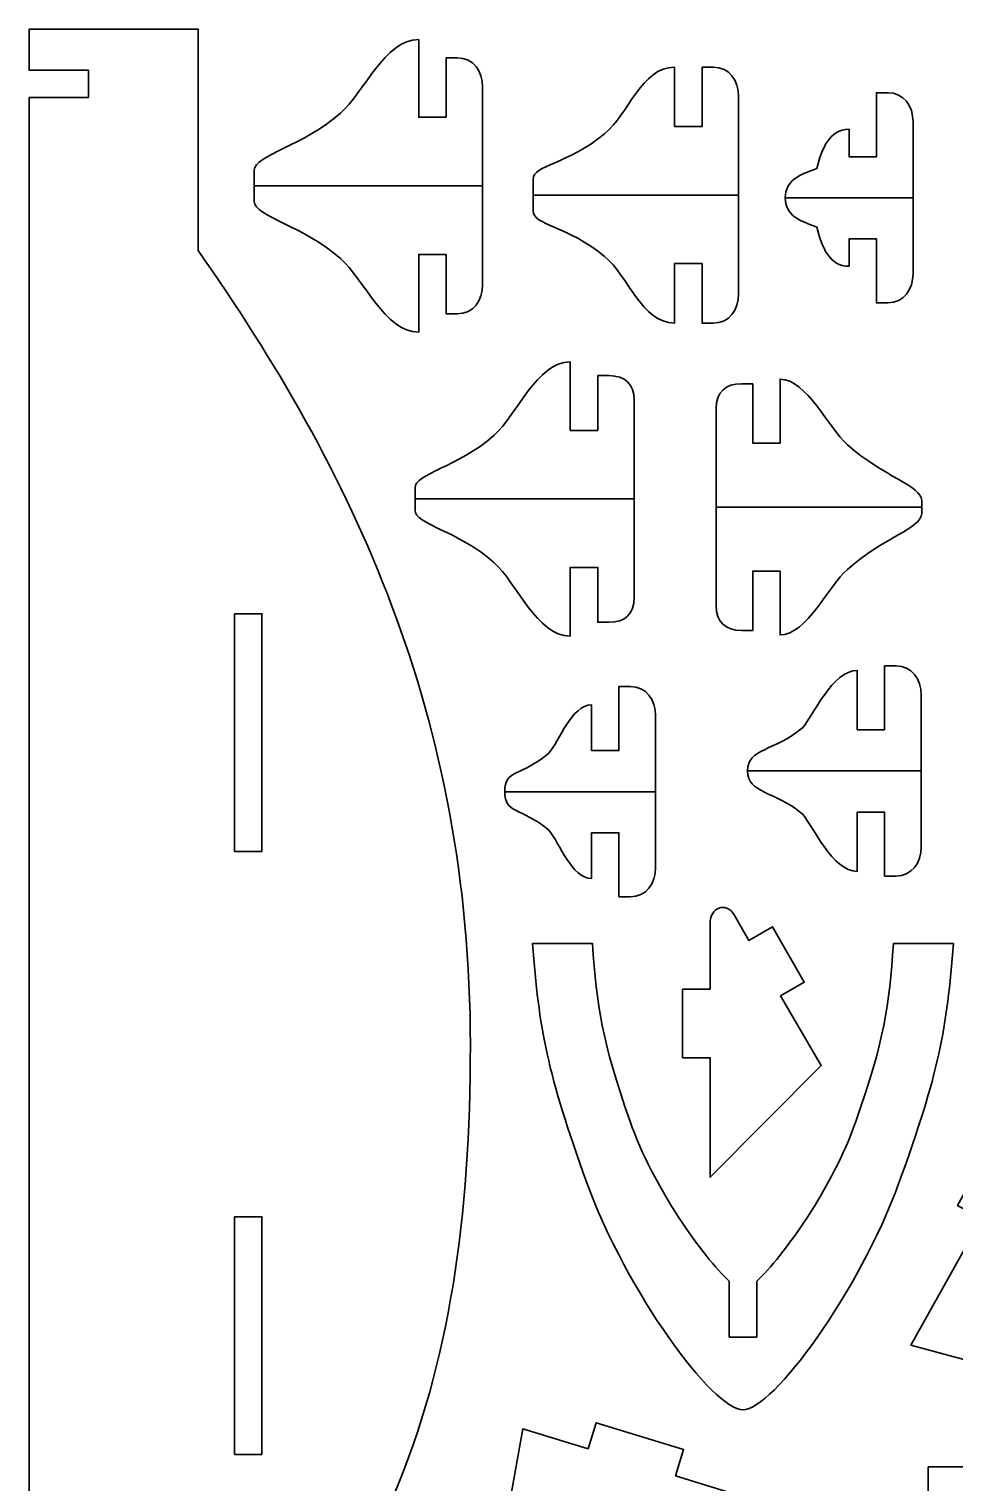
# Model space of a CAD drawing. Header units: centimetres. Extents: x 8 to 90.7, y -5.2 to 60.8.
# Drawn here: x 71.49 to 81.63, y 44.1 to 60.01 of the extents above; entities that cross this region are included whole.
import ezdxf

# ---------------------------------------------------------------- set-up
doc = ezdxf.new("R2010")
doc.units = ezdxf.units.CM
doc.header["$MEASUREMENT"] = 0
doc.layers.add('layer 1', color=7, linetype='Continuous')

msp = doc.modelspace()

# ---------------------------------------------------------------- linework, layer by layer
at = {"layer": 'layer 1', "color": 250, "lineweight": 35}
for points, knots in [([(71.49227, 60.01437), (71.49227, 60.01437), (73.34234, 60.01437), (73.34234, 60.01437), (73.34234, 60.01437), (73.34234, 60.01437), (73.34234, 57.58966), (73.34234, 57.58966), (73.34234, 57.58966), (75.02993, 55.19297), (76.32411, 52.50475), (76.32411, 48.89642), (76.32411, 48.89642), (76.32411, 45.11679), (75.41742, 42.54294), (72.34225, 39.8595), (72.34225, 39.8595), (72.34225, 39.8595), (72.34226, 38.01439), (72.34226, 38.01439), (72.34226, 38.01439), (72.34226, 38.01439), (71.49227, 38.01439), (71.49227, 38.01439), (71.49227, 38.01439), (71.49227, 38.01439), (71.49227, 38.46437), (71.49227, 38.46437), (71.49227, 38.46437), (71.49227, 38.46437), (71.84227, 38.46437), (71.84227, 38.46437), (71.84227, 38.46437), (71.84227, 38.46437), (71.84227, 38.76437), (71.84227, 38.76437), (71.84227, 38.76437), (71.84227, 38.76437), (71.49227, 38.76437), (71.49227, 38.76437), (71.49227, 38.76437), (71.49227, 38.76437), (71.49227, 59.26439), (71.49227, 59.26439), (71.49227, 59.26439), (71.49227, 59.26439), (72.14227, 59.26439), (72.14227, 59.26439), (72.14227, 59.26439), (72.14227, 59.26439), (72.14227, 59.56439), (72.14227, 59.56439), (72.14227, 59.56439), (72.14227, 59.56439), (71.49227, 59.56439), (71.49227, 59.56439), (71.49227, 59.56439), (71.49227, 59.56439), (71.49227, 60.01437), (71.49227, 60.01437)], [0, 0, 0, 0, 0.0625, 0.0625, 0.0625, 0.0625, 0.125, 0.125, 0.125, 0.125, 0.1875, 0.1875, 0.1875, 0.1875, 0.25, 0.25, 0.25, 0.25, 0.3125, 0.3125, 0.3125, 0.3125, 0.375, 0.375, 0.375, 0.375, 0.4375, 0.4375, 0.4375, 0.4375, 0.5, 0.5, 0.5, 0.5, 0.5625, 0.5625, 0.5625, 0.5625, 0.625, 0.625, 0.625, 0.625, 0.6875, 0.6875, 0.6875, 0.6875, 0.75, 0.75, 0.75, 0.75, 0.8125, 0.8125, 0.8125, 0.8125, 0.875, 0.875, 0.875, 0.875, 1, 1, 1, 1]), ([(76.45852, 58.2986), (76.45852, 58.2986), (73.95853, 58.2986), (73.95853, 58.2986), (73.95853, 58.2986), (73.95853, 58.2986), (73.95853, 58.46969), (73.95853, 58.46969), (73.95853, 58.46969), (73.95853, 58.63015), (74.50675, 58.74196), (74.90314, 59.09339), (74.90314, 59.09339), (75.16114, 59.3221), (75.38774, 59.89857), (75.75849, 59.89857), (75.75849, 59.89857), (75.75849, 59.89857), (75.75852, 59.04861), (75.75852, 59.04861), (75.75852, 59.04861), (75.75852, 59.04861), (76.05847, 59.04861), (76.05847, 59.04861), (76.05847, 59.04861), (76.05847, 59.04861), (76.05847, 59.69861), (76.05847, 59.69861), (76.05847, 59.69861), (76.05847, 59.69861), (76.17936, 59.69861), (76.17936, 59.69861), (76.17936, 59.69861), (76.36042, 59.69861), (76.45847, 59.55455), (76.45847, 59.37857), (76.45847, 59.37857), (76.45847, 59.37857), (76.45852, 58.2986), (76.45852, 58.2986)], [0, 0, 0, 0, 0.09090909, 0.09090909, 0.09090909, 0.09090909, 0.18181818, 0.18181818, 0.18181818, 0.18181818, 0.27272727, 0.27272727, 0.27272727, 0.27272727, 0.36363636, 0.36363636, 0.36363636, 0.36363636, 0.45454545, 0.45454545, 0.45454545, 0.45454545, 0.54545455, 0.54545455, 0.54545455, 0.54545455, 0.63636364, 0.63636364, 0.63636364, 0.63636364, 0.72727273, 0.72727273, 0.72727273, 0.72727273, 0.81818182, 0.81818182, 0.81818182, 0.81818182, 1, 1, 1, 1]), ([(79.26078, 58.19715), (79.26078, 58.19715), (77.01082, 58.19715), (77.01082, 58.19715), (77.01082, 58.19715), (77.01082, 58.19715), (77.01082, 58.36825), (77.01082, 58.36825), (77.01082, 58.36825), (77.01082, 58.5287), (77.38582, 58.53069), (77.79418, 58.86805), (77.79418, 58.86805), (78.0538, 59.0825), (78.19834, 59.59714), (78.56077, 59.59714), (78.56077, 59.59714), (78.56077, 59.59714), (78.56077, 58.94717), (78.56077, 58.94717), (78.56077, 58.94717), (78.56077, 58.94717), (78.86081, 58.94717), (78.86081, 58.94717), (78.86081, 58.94717), (78.86081, 58.94717), (78.86081, 59.59717), (78.86081, 59.59717), (78.86081, 59.59717), (78.86081, 59.59717), (78.98162, 59.59717), (78.98162, 59.59717), (78.98162, 59.59717), (79.16267, 59.59717), (79.26075, 59.45311), (79.26075, 59.27714), (79.26075, 59.27714), (79.26075, 59.27714), (79.26078, 58.19715), (79.26078, 58.19715)], [0, 0, 0, 0, 0.09090909, 0.09090909, 0.09090909, 0.09090909, 0.18181818, 0.18181818, 0.18181818, 0.18181818, 0.27272727, 0.27272727, 0.27272727, 0.27272727, 0.36363636, 0.36363636, 0.36363636, 0.36363636, 0.45454545, 0.45454545, 0.45454545, 0.45454545, 0.54545455, 0.54545455, 0.54545455, 0.54545455, 0.63636364, 0.63636364, 0.63636364, 0.63636364, 0.72727273, 0.72727273, 0.72727273, 0.72727273, 0.81818182, 0.81818182, 0.81818182, 0.81818182, 1, 1, 1, 1]), ([(81.17126, 58.16763), (81.17126, 58.16763), (79.77132, 58.16763), (79.77132, 58.16763), (79.77132, 58.16763), (79.7733, 58.3619), (79.92942, 58.4177), (80.11714, 58.48844), (80.11714, 58.48844), (80.1732, 58.70639), (80.25397, 58.91762), (80.47124, 58.91762), (80.47124, 58.91762), (80.47124, 58.91762), (80.47125, 58.61764), (80.47125, 58.61764), (80.47125, 58.61764), (80.47125, 58.61764), (80.77129, 58.61764), (80.77129, 58.61764), (80.77129, 58.61764), (80.77129, 58.61764), (80.77129, 59.31765), (80.77129, 59.31765), (80.77129, 59.31765), (80.77129, 59.31765), (80.89217, 59.31765), (80.89217, 59.31765), (80.89217, 59.31765), (81.07315, 59.31765), (81.17124, 59.17353), (81.17124, 58.99761), (81.17124, 58.99761), (81.17124, 58.99761), (81.17126, 58.16763), (81.17126, 58.16763)], [0, 0, 0, 0, 0.1, 0.1, 0.1, 0.1, 0.2, 0.2, 0.2, 0.2, 0.3, 0.3, 0.3, 0.3, 0.4, 0.4, 0.4, 0.4, 0.5, 0.5, 0.5, 0.5, 0.6, 0.6, 0.6, 0.6, 0.7, 0.7, 0.7, 0.7, 0.8, 0.8, 0.8, 0.8, 1, 1, 1, 1]), ([(76.45852, 58.2986), (76.45852, 58.2986), (73.95853, 58.2986), (73.95853, 58.2986), (73.95853, 58.2986), (73.95853, 58.2986), (73.95853, 58.1275), (73.95853, 58.1275), (73.95853, 58.1275), (73.95853, 57.96705), (74.50675, 57.85521), (74.90314, 57.50376), (74.90314, 57.50376), (75.16114, 57.2751), (75.38774, 56.69858), (75.75849, 56.69858), (75.75849, 56.69858), (75.75849, 56.69858), (75.75852, 57.54862), (75.75852, 57.54862), (75.75852, 57.54862), (75.75852, 57.54862), (76.05847, 57.54862), (76.05847, 57.54862), (76.05847, 57.54862), (76.05847, 57.54862), (76.05847, 56.89862), (76.05847, 56.89862), (76.05847, 56.89862), (76.05847, 56.89862), (76.17936, 56.89862), (76.17936, 56.89862), (76.17936, 56.89862), (76.36042, 56.89862), (76.45847, 57.04261), (76.45847, 57.21859), (76.45847, 57.21859), (76.45847, 57.21859), (76.45852, 58.2986), (76.45852, 58.2986)], [0, 0, 0, 0, 0.09090909, 0.09090909, 0.09090909, 0.09090909, 0.18181818, 0.18181818, 0.18181818, 0.18181818, 0.27272727, 0.27272727, 0.27272727, 0.27272727, 0.36363636, 0.36363636, 0.36363636, 0.36363636, 0.45454545, 0.45454545, 0.45454545, 0.45454545, 0.54545455, 0.54545455, 0.54545455, 0.54545455, 0.63636364, 0.63636364, 0.63636364, 0.63636364, 0.72727273, 0.72727273, 0.72727273, 0.72727273, 0.81818182, 0.81818182, 0.81818182, 0.81818182, 1, 1, 1, 1]), ([(79.26078, 58.19715), (79.26078, 58.19715), (77.01082, 58.19715), (77.01082, 58.19715), (77.01082, 58.19715), (77.01082, 58.19715), (77.01082, 58.0261), (77.01082, 58.0261), (77.01082, 58.0261), (77.01082, 57.86561), (77.38582, 57.86358), (77.79418, 57.52624), (77.79418, 57.52624), (78.0538, 57.31181), (78.19834, 56.79714), (78.56077, 56.79714), (78.56077, 56.79714), (78.56077, 56.79714), (78.56077, 57.44714), (78.56077, 57.44714), (78.56077, 57.44714), (78.56077, 57.44714), (78.86081, 57.44714), (78.86081, 57.44714), (78.86081, 57.44714), (78.86081, 57.44714), (78.86081, 56.79714), (78.86081, 56.79714), (78.86081, 56.79714), (78.86081, 56.79714), (78.98162, 56.79714), (78.98162, 56.79714), (78.98162, 56.79714), (79.16267, 56.79714), (79.26075, 56.94117), (79.26075, 57.11715), (79.26075, 57.11715), (79.26075, 57.11715), (79.26078, 58.19715), (79.26078, 58.19715)], [0, 0, 0, 0, 0.09090909, 0.09090909, 0.09090909, 0.09090909, 0.18181818, 0.18181818, 0.18181818, 0.18181818, 0.27272727, 0.27272727, 0.27272727, 0.27272727, 0.36363636, 0.36363636, 0.36363636, 0.36363636, 0.45454545, 0.45454545, 0.45454545, 0.45454545, 0.54545455, 0.54545455, 0.54545455, 0.54545455, 0.63636364, 0.63636364, 0.63636364, 0.63636364, 0.72727273, 0.72727273, 0.72727273, 0.72727273, 0.81818182, 0.81818182, 0.81818182, 0.81818182, 1, 1, 1, 1]), ([(81.17126, 58.16763), (81.17126, 58.16763), (79.77132, 58.16763), (79.77132, 58.16763), (79.77132, 58.16763), (79.7733, 57.97336), (79.92942, 57.91754), (80.11714, 57.8468), (80.11714, 57.8468), (80.1732, 57.62891), (80.25397, 57.41761), (80.47124, 57.41761), (80.47124, 57.41761), (80.47124, 57.41761), (80.47125, 57.71765), (80.47125, 57.71765), (80.47125, 57.71765), (80.47125, 57.71765), (80.77129, 57.71765), (80.77129, 57.71765), (80.77129, 57.71765), (80.77129, 57.71765), (80.77129, 57.01764), (80.77129, 57.01764), (80.77129, 57.01764), (80.77129, 57.01764), (80.89217, 57.01764), (80.89217, 57.01764), (80.89217, 57.01764), (81.07315, 57.01764), (81.17124, 57.16172), (81.17124, 57.33763), (81.17124, 57.33763), (81.17124, 57.33763), (81.17126, 58.16763), (81.17126, 58.16763)], [0, 0, 0, 0, 0.1, 0.1, 0.1, 0.1, 0.2, 0.2, 0.2, 0.2, 0.3, 0.3, 0.3, 0.3, 0.4, 0.4, 0.4, 0.4, 0.5, 0.5, 0.5, 0.5, 0.6, 0.6, 0.6, 0.6, 0.7, 0.7, 0.7, 0.7, 0.8, 0.8, 0.8, 0.8, 1, 1, 1, 1]), ([(78.11834, 54.87134), (78.11834, 54.87134), (75.71827, 54.87134), (75.71827, 54.87134), (75.71827, 54.87134), (75.71827, 54.87134), (75.71827, 54.99243), (75.71827, 54.99243), (75.71827, 54.99243), (75.71827, 55.15289), (76.18556, 55.21476), (76.58189, 55.56615), (76.58189, 55.56615), (76.83873, 55.79388), (77.04989, 56.37133), (77.41825, 56.37133), (77.41825, 56.37133), (77.41825, 56.37133), (77.41825, 55.62136), (77.41825, 55.62136), (77.41825, 55.62136), (77.41825, 55.62136), (77.71829, 55.62136), (77.71829, 55.62136), (77.71829, 55.62136), (77.71829, 55.62136), (77.71829, 56.22135), (77.71829, 56.22135), (77.71829, 56.22135), (77.71829, 56.22135), (77.83917, 56.22135), (77.83917, 56.22135), (77.83917, 56.22135), (78.02015, 56.22135), (78.11827, 56.12729), (78.11827, 55.95132), (78.11827, 55.95132), (78.11827, 55.95132), (78.11834, 54.87134), (78.11834, 54.87134)], [0, 0, 0, 0, 0.09090909, 0.09090909, 0.09090909, 0.09090909, 0.18181818, 0.18181818, 0.18181818, 0.18181818, 0.27272727, 0.27272727, 0.27272727, 0.27272727, 0.36363636, 0.36363636, 0.36363636, 0.36363636, 0.45454545, 0.45454545, 0.45454545, 0.45454545, 0.54545455, 0.54545455, 0.54545455, 0.54545455, 0.63636364, 0.63636364, 0.63636364, 0.63636364, 0.72727273, 0.72727273, 0.72727273, 0.72727273, 0.81818182, 0.81818182, 0.81818182, 0.81818182, 1, 1, 1, 1]), ([(79.01623, 54.78272), (79.01623, 54.78272), (81.26619, 54.78272), (81.26619, 54.78272), (81.26619, 54.78272), (81.26619, 54.78272), (81.26619, 54.8538), (81.26619, 54.8538), (81.26619, 54.8538), (81.26619, 55.0143), (80.84883, 55.11419), (80.45254, 55.46552), (80.45254, 55.46552), (80.25289, 55.64255), (80.00147, 56.18272), (79.71616, 56.18272), (79.71616, 56.18272), (79.71616, 56.18272), (79.71623, 55.48273), (79.71623, 55.48273), (79.71623, 55.48273), (79.71623, 55.48273), (79.4162, 55.48273), (79.4162, 55.48273), (79.4162, 55.48273), (79.4162, 55.48273), (79.4162, 56.13273), (79.4162, 56.13273), (79.4162, 56.13273), (79.4162, 56.13273), (79.29539, 56.13273), (79.29539, 56.13273), (79.29539, 56.13273), (79.11433, 56.13273), (79.01618, 56.03866), (79.01618, 55.86271), (79.01618, 55.86271), (79.01618, 55.86271), (79.01623, 54.78272), (79.01623, 54.78272)], [0, 0, 0, 0, 0.09090909, 0.09090909, 0.09090909, 0.09090909, 0.18181818, 0.18181818, 0.18181818, 0.18181818, 0.27272727, 0.27272727, 0.27272727, 0.27272727, 0.36363636, 0.36363636, 0.36363636, 0.36363636, 0.45454545, 0.45454545, 0.45454545, 0.45454545, 0.54545455, 0.54545455, 0.54545455, 0.54545455, 0.63636364, 0.63636364, 0.63636364, 0.63636364, 0.72727273, 0.72727273, 0.72727273, 0.72727273, 0.81818182, 0.81818182, 0.81818182, 0.81818182, 1, 1, 1, 1]), ([(78.11834, 54.87134), (78.11834, 54.87134), (75.71827, 54.87134), (75.71827, 54.87134), (75.71827, 54.87134), (75.71827, 54.87134), (75.71827, 54.7503), (75.71827, 54.7503), (75.71827, 54.7503), (75.71827, 54.5898), (76.18556, 54.52791), (76.58189, 54.17651), (76.58189, 54.17651), (76.83873, 53.94885), (77.04989, 53.37133), (77.41825, 53.37133), (77.41825, 53.37133), (77.41825, 53.37133), (77.41825, 54.12137), (77.41825, 54.12137), (77.41825, 54.12137), (77.41825, 54.12137), (77.71829, 54.12137), (77.71829, 54.12137), (77.71829, 54.12137), (77.71829, 54.12137), (77.71829, 53.52133), (77.71829, 53.52133), (77.71829, 53.52133), (77.71829, 53.52133), (77.83917, 53.52133), (77.83917, 53.52133), (77.83917, 53.52133), (78.02015, 53.52133), (78.11827, 53.61537), (78.11827, 53.79134), (78.11827, 53.79134), (78.11827, 53.79134), (78.11834, 54.87134), (78.11834, 54.87134)], [0, 0, 0, 0, 0.09090909, 0.09090909, 0.09090909, 0.09090909, 0.18181818, 0.18181818, 0.18181818, 0.18181818, 0.27272727, 0.27272727, 0.27272727, 0.27272727, 0.36363636, 0.36363636, 0.36363636, 0.36363636, 0.45454545, 0.45454545, 0.45454545, 0.45454545, 0.54545455, 0.54545455, 0.54545455, 0.54545455, 0.63636364, 0.63636364, 0.63636364, 0.63636364, 0.72727273, 0.72727273, 0.72727273, 0.72727273, 0.81818182, 0.81818182, 0.81818182, 0.81818182, 1, 1, 1, 1]), ([(79.01623, 54.78272), (79.01623, 54.78272), (81.26619, 54.78272), (81.26619, 54.78272), (81.26619, 54.78272), (81.26619, 54.78272), (81.26619, 54.71168), (81.26619, 54.71168), (81.26619, 54.71168), (81.26619, 54.55118), (80.84883, 54.45125), (80.45254, 54.09992), (80.45254, 54.09992), (80.25289, 53.92293), (80.00147, 53.38272), (79.71616, 53.38272), (79.71616, 53.38272), (79.71616, 53.38272), (79.71623, 54.08275), (79.71623, 54.08275), (79.71623, 54.08275), (79.71623, 54.08275), (79.4162, 54.08275), (79.4162, 54.08275), (79.4162, 54.08275), (79.4162, 54.08275), (79.4162, 53.43275), (79.4162, 53.43275), (79.4162, 53.43275), (79.4162, 53.43275), (79.29539, 53.43275), (79.29539, 53.43275), (79.29539, 53.43275), (79.11433, 53.43275), (79.01618, 53.52677), (79.01618, 53.70273), (79.01618, 53.70273), (79.01618, 53.70273), (79.01623, 54.78272), (79.01623, 54.78272)], [0, 0, 0, 0, 0.09090909, 0.09090909, 0.09090909, 0.09090909, 0.18181818, 0.18181818, 0.18181818, 0.18181818, 0.27272727, 0.27272727, 0.27272727, 0.27272727, 0.36363636, 0.36363636, 0.36363636, 0.36363636, 0.45454545, 0.45454545, 0.45454545, 0.45454545, 0.54545455, 0.54545455, 0.54545455, 0.54545455, 0.63636364, 0.63636364, 0.63636364, 0.63636364, 0.72727273, 0.72727273, 0.72727273, 0.72727273, 0.81818182, 0.81818182, 0.81818182, 0.81818182, 1, 1, 1, 1]), ([(73.74231, 51.01439), (73.74231, 51.01439), (74.04227, 51.01439), (74.04227, 51.01439), (74.04227, 51.01439), (74.04227, 51.01439), (74.04227, 53.6144), (74.04227, 53.6144), (74.04227, 53.6144), (74.04227, 53.6144), (73.74231, 53.6144), (73.74231, 53.6144), (73.74231, 53.6144), (73.74231, 53.6144), (73.74231, 51.01439), (73.74231, 51.01439)], [0, 0, 0, 0, 0.2, 0.2, 0.2, 0.2, 0.4, 0.4, 0.4, 0.4, 0.6, 0.6, 0.6, 0.6, 1, 1, 1, 1]), ([(81.26032, 51.89462), (81.26032, 51.89462), (79.3604, 51.89462), (79.3604, 51.89462), (79.3604, 51.89462), (79.35762, 52.14306), (79.64985, 52.10758), (79.96265, 52.36597), (79.96265, 52.36597), (80.07715, 52.50466), (80.29302, 52.99459), (80.56031, 52.99459), (80.56031, 52.99459), (80.56031, 52.99459), (80.56031, 52.3446), (80.56031, 52.3446), (80.56031, 52.3446), (80.56031, 52.3446), (80.86034, 52.3446), (80.86034, 52.3446), (80.86034, 52.3446), (80.86034, 52.3446), (80.86034, 53.04461), (80.86034, 53.04461), (80.86034, 53.04461), (80.86034, 53.04461), (80.98115, 53.04461), (80.98115, 53.04461), (80.98115, 53.04461), (81.16221, 53.04461), (81.26032, 52.9005), (81.26032, 52.72458), (81.26032, 52.72458), (81.26032, 52.72458), (81.26032, 51.89462), (81.26032, 51.89462)], [0, 0, 0, 0, 0.1, 0.1, 0.1, 0.1, 0.2, 0.2, 0.2, 0.2, 0.3, 0.3, 0.3, 0.3, 0.4, 0.4, 0.4, 0.4, 0.5, 0.5, 0.5, 0.5, 0.6, 0.6, 0.6, 0.6, 0.7, 0.7, 0.7, 0.7, 0.8, 0.8, 0.8, 0.8, 1, 1, 1, 1]), ([(78.35146, 51.66745), (78.35146, 51.66745), (76.70141, 51.66745), (76.70141, 51.66745), (76.70141, 51.66745), (76.69871, 51.91589), (76.87203, 51.82995), (77.18482, 52.08834), (77.18482, 52.08834), (77.29926, 52.22704), (77.43411, 52.61743), (77.65138, 52.61743), (77.65138, 52.61743), (77.65138, 52.61743), (77.65145, 52.11743), (77.65145, 52.11743), (77.65145, 52.11743), (77.65145, 52.11743), (77.95141, 52.11743), (77.95141, 52.11743), (77.95141, 52.11743), (77.95141, 52.11743), (77.95141, 52.81743), (77.95141, 52.81743), (77.95141, 52.81743), (77.95141, 52.81743), (78.0723, 52.81743), (78.0723, 52.81743), (78.0723, 52.81743), (78.25335, 52.81743), (78.35139, 52.67333), (78.35139, 52.49742), (78.35139, 52.49742), (78.35139, 52.49742), (78.35146, 51.66745), (78.35146, 51.66745)], [0, 0, 0, 0, 0.1, 0.1, 0.1, 0.1, 0.2, 0.2, 0.2, 0.2, 0.3, 0.3, 0.3, 0.3, 0.4, 0.4, 0.4, 0.4, 0.5, 0.5, 0.5, 0.5, 0.6, 0.6, 0.6, 0.6, 0.7, 0.7, 0.7, 0.7, 0.8, 0.8, 0.8, 0.8, 1, 1, 1, 1]), ([(81.26032, 51.89462), (81.26032, 51.89462), (79.3604, 51.89462), (79.3604, 51.89462), (79.3604, 51.89462), (79.35762, 51.64618), (79.64985, 51.6816), (79.96265, 51.42321), (79.96265, 51.42321), (80.07715, 51.28454), (80.29302, 50.79459), (80.56031, 50.79459), (80.56031, 50.79459), (80.56031, 50.79459), (80.56031, 51.4446), (80.56031, 51.4446), (80.56031, 51.4446), (80.56031, 51.4446), (80.86034, 51.4446), (80.86034, 51.4446), (80.86034, 51.4446), (80.86034, 51.4446), (80.86034, 50.7446), (80.86034, 50.7446), (80.86034, 50.7446), (80.86034, 50.7446), (80.98115, 50.7446), (80.98115, 50.7446), (80.98115, 50.7446), (81.16221, 50.7446), (81.26032, 50.88869), (81.26032, 51.0646), (81.26032, 51.0646), (81.26032, 51.0646), (81.26032, 51.89462), (81.26032, 51.89462)], [0, 0, 0, 0, 0.1, 0.1, 0.1, 0.1, 0.2, 0.2, 0.2, 0.2, 0.3, 0.3, 0.3, 0.3, 0.4, 0.4, 0.4, 0.4, 0.5, 0.5, 0.5, 0.5, 0.6, 0.6, 0.6, 0.6, 0.7, 0.7, 0.7, 0.7, 0.8, 0.8, 0.8, 0.8, 1, 1, 1, 1]), ([(78.35146, 51.66745), (78.35146, 51.66745), (76.70141, 51.66745), (76.70141, 51.66745), (76.70141, 51.66745), (76.69871, 51.41901), (76.87203, 51.50492), (77.18482, 51.24653), (77.18482, 51.24653), (77.29926, 51.10786), (77.43411, 50.71743), (77.65138, 50.71743), (77.65138, 50.71743), (77.65138, 50.71743), (77.65145, 51.21743), (77.65145, 51.21743), (77.65145, 51.21743), (77.65145, 51.21743), (77.95141, 51.21743), (77.95141, 51.21743), (77.95141, 51.21743), (77.95141, 51.21743), (77.95141, 50.51746), (77.95141, 50.51746), (77.95141, 50.51746), (77.95141, 50.51746), (78.0723, 50.51746), (78.0723, 50.51746), (78.0723, 50.51746), (78.25335, 50.51746), (78.35139, 50.66154), (78.35139, 50.83744), (78.35139, 50.83744), (78.35139, 50.83744), (78.35146, 51.66745), (78.35146, 51.66745)], [0, 0, 0, 0, 0.1, 0.1, 0.1, 0.1, 0.2, 0.2, 0.2, 0.2, 0.3, 0.3, 0.3, 0.3, 0.4, 0.4, 0.4, 0.4, 0.5, 0.5, 0.5, 0.5, 0.6, 0.6, 0.6, 0.6, 0.7, 0.7, 0.7, 0.7, 0.8, 0.8, 0.8, 0.8, 1, 1, 1, 1]), ([(78.94884, 50.22628), (78.94884, 50.22628), (78.94884, 49.50607), (78.94884, 49.50607), (78.94884, 49.50607), (78.94884, 49.50607), (78.6488, 49.50607), (78.6488, 49.50607), (78.6488, 49.50607), (78.6488, 49.50607), (78.6488, 48.75605), (78.6488, 48.75605), (78.6488, 48.75605), (78.6488, 48.75605), (78.94884, 48.75605), (78.94884, 48.75605), (78.94884, 48.75605), (78.94884, 48.75605), (78.94884, 47.44676), (78.94884, 47.44676), (78.94884, 47.44676), (78.94884, 47.44676), (80.16573, 48.67204), (80.16573, 48.67204), (80.16573, 48.67204), (80.16573, 48.67204), (79.7206, 49.43173), (79.7206, 49.43173), (79.7206, 49.43173), (79.7206, 49.43173), (79.98039, 49.58171), (79.98039, 49.58171), (79.98039, 49.58171), (79.98039, 49.58171), (79.63265, 50.18921), (79.63265, 50.18921), (79.63265, 50.18921), (79.63265, 50.18921), (79.37286, 50.03919), (79.37286, 50.03919), (79.37286, 50.03919), (79.37286, 50.03919), (79.21133, 50.31891), (79.21133, 50.31891), (79.21133, 50.31891), (79.12322, 50.47147), (78.94884, 50.39723), (78.94884, 50.22628)], [0, 0, 0, 0, 0.07692308, 0.07692308, 0.07692308, 0.07692308, 0.15384615, 0.15384615, 0.15384615, 0.15384615, 0.23076923, 0.23076923, 0.23076923, 0.23076923, 0.30769231, 0.30769231, 0.30769231, 0.30769231, 0.38461538, 0.38461538, 0.38461538, 0.38461538, 0.46153846, 0.46153846, 0.46153846, 0.46153846, 0.53846154, 0.53846154, 0.53846154, 0.53846154, 0.61538462, 0.61538462, 0.61538462, 0.61538462, 0.69230769, 0.69230769, 0.69230769, 0.69230769, 0.76923077, 0.76923077, 0.76923077, 0.76923077, 0.84615385, 0.84615385, 0.84615385, 0.84615385, 1, 1, 1, 1]), ([(79.30928, 44.90343), (78.98154, 44.90343), (78.0378, 46.18435), (77.6009, 47.38586), (77.6009, 47.38586), (77.16401, 48.58738), (77.07495, 49.07399), (77.00546, 50.00741), (77.00546, 50.00741), (77.00546, 50.00741), (77.6609, 50.00744), (77.6609, 50.00744), (77.6609, 50.00744), (77.71059, 49.3137), (77.76003, 48.95208), (78.07265, 48.05912), (78.07265, 48.05912), (78.32622, 47.33484), (78.87352, 46.5717), (79.15921, 46.30926), (79.15921, 46.30926), (79.15921, 46.30926), (79.15926, 45.69778), (79.15926, 45.69778), (79.15926, 45.69778), (79.15926, 45.69778), (79.45922, 45.69778), (79.45922, 45.69778), (79.45922, 45.69778), (79.45922, 45.69778), (79.45922, 46.30928), (79.45922, 46.30928), (79.45922, 46.30928), (79.74489, 46.57173), (80.2922, 47.33482), (80.54576, 48.05912), (80.54576, 48.05912), (80.85844, 48.95211), (80.90785, 49.3137), (80.95758, 50.00741), (80.95758, 50.00741), (80.95758, 50.00741), (81.61298, 50.00744), (81.61298, 50.00744), (81.61298, 50.00744), (81.54353, 49.07399), (81.45443, 48.58737), (81.01751, 47.38586), (81.01751, 47.38586), (80.58063, 46.18438), (79.6369, 44.90339), (79.30928, 44.90343)], [0, 0, 0, 0, 0.07142857, 0.07142857, 0.07142857, 0.07142857, 0.14285714, 0.14285714, 0.14285714, 0.14285714, 0.21428571, 0.21428571, 0.21428571, 0.21428571, 0.28571429, 0.28571429, 0.28571429, 0.28571429, 0.35714286, 0.35714286, 0.35714286, 0.35714286, 0.42857143, 0.42857143, 0.42857143, 0.42857143, 0.5, 0.5, 0.5, 0.5, 0.57142857, 0.57142857, 0.57142857, 0.57142857, 0.64285714, 0.64285714, 0.64285714, 0.64285714, 0.71428571, 0.71428571, 0.71428571, 0.71428571, 0.78571429, 0.78571429, 0.78571429, 0.78571429, 0.85714286, 0.85714286, 0.85714286, 0.85714286, 1, 1, 1, 1]), ([(82.7528, 48.05458), (82.77717, 48.22809), (82.61169, 48.23623), (82.52685, 48.08316), (82.52685, 48.08316), (82.52685, 48.08316), (82.16463, 47.42966), (82.16463, 47.42966), (82.16463, 47.42966), (82.16463, 47.42966), (81.90222, 47.57511), (81.90222, 47.57511), (81.90222, 47.57511), (81.90222, 47.57511), (81.65981, 47.1378), (81.65981, 47.1378), (81.65981, 47.1378), (81.65981, 47.1378), (81.92222, 46.99238), (81.92222, 46.99238), (81.92222, 46.99238), (81.92222, 46.99238), (81.14856, 45.60975), (81.14856, 45.60975), (81.14856, 45.60975), (81.14856, 45.60975), (82.7528, 45.17505), (82.7528, 45.17505), (82.7528, 45.17505), (82.7528, 45.17505), (82.7528, 46.38437), (82.7528, 46.38437), (82.7528, 46.38437), (82.7528, 46.38437), (83.00283, 46.38437), (83.00283, 46.38437), (83.00283, 46.38437), (83.00283, 46.38437), (83.00283, 47.28436), (83.00283, 47.28436), (83.00283, 47.28436), (83.00283, 47.28436), (82.7528, 47.28436), (82.7528, 47.28436), (82.7528, 47.28436), (82.7528, 47.28436), (82.7528, 48.05458), (82.7528, 48.05458)], [0, 0, 0, 0, 0.07692308, 0.07692308, 0.07692308, 0.07692308, 0.15384615, 0.15384615, 0.15384615, 0.15384615, 0.23076923, 0.23076923, 0.23076923, 0.23076923, 0.30769231, 0.30769231, 0.30769231, 0.30769231, 0.38461538, 0.38461538, 0.38461538, 0.38461538, 0.46153846, 0.46153846, 0.46153846, 0.46153846, 0.53846154, 0.53846154, 0.53846154, 0.53846154, 0.61538462, 0.61538462, 0.61538462, 0.61538462, 0.69230769, 0.69230769, 0.69230769, 0.69230769, 0.76923077, 0.76923077, 0.76923077, 0.76923077, 0.84615385, 0.84615385, 0.84615385, 0.84615385, 1, 1, 1, 1]), ([(73.74231, 44.41436), (73.74231, 44.41436), (74.04227, 44.41436), (74.04227, 44.41436), (74.04227, 44.41436), (74.04227, 44.41436), (74.04227, 47.01437), (74.04227, 47.01437), (74.04227, 47.01437), (74.04227, 47.01437), (73.74231, 47.01437), (73.74231, 47.01437), (73.74231, 47.01437), (73.74231, 47.01437), (73.74231, 44.41436), (73.74231, 44.41436)], [0, 0, 0, 0, 0.2, 0.2, 0.2, 0.2, 0.4, 0.4, 0.4, 0.4, 0.6, 0.6, 0.6, 0.6, 1, 1, 1, 1]), ([(85.48775, 43.97704), (85.48775, 43.97704), (85.48775, 44.27704), (85.48775, 44.27704), (85.48775, 44.27704), (85.48775, 44.27704), (87.23781, 44.27704), (87.23781, 44.27704), (87.23781, 44.27704), (87.23781, 44.27704), (87.23781, 43.97704), (87.23781, 43.97704), (87.23781, 43.97704), (87.23781, 43.97704), (90.38773, 43.97704), (90.38773, 43.97704), (90.38773, 43.97704), (90.38773, 43.97704), (90.38773, 29.77706), (90.38773, 29.77706), (90.38773, 29.77706), (90.38773, 29.77706), (89.54214, 29.77706), (89.54214, 29.77706), (89.54214, 29.77706), (89.54214, 29.77706), (89.54214, 29.47706), (89.54214, 29.47706), (89.54214, 29.47706), (89.54214, 29.47706), (87.04207, 29.47706), (87.04207, 29.47706), (87.04207, 29.47706), (87.04207, 29.47706), (87.04207, 29.77706), (87.04207, 29.77706), (87.04207, 29.77706), (87.04207, 29.77706), (84.24204, 29.77706), (84.24204, 29.77706), (84.24204, 29.77706), (84.24204, 29.77706), (84.24204, 29.47706), (84.24204, 29.47706), (84.24204, 29.47706), (84.24204, 29.47706), (81.64203, 29.47706), (81.64203, 29.47706), (81.64203, 29.47706), (81.64203, 29.47706), (81.64203, 29.77706), (81.64203, 29.77706), (81.64203, 29.77706), (81.64203, 29.77706), (79.82466, 29.77706), (79.82466, 29.77706), (79.82466, 29.77706), (79.82466, 29.77706), (78.99352, 29.46896), (78.99352, 29.46896), (78.99352, 29.46896), (78.99352, 29.46896), (79.09608, 29.18706), (79.09608, 29.18706), (79.09608, 29.18706), (79.09608, 29.18706), (78.15644, 28.84503), (78.15644, 28.84503), (78.15644, 28.84503), (78.15644, 28.84503), (78.0538, 29.12697), (78.0538, 29.12697), (78.0538, 29.12697), (78.0538, 29.12697), (77.16107, 28.80201), (77.16107, 28.80201), (77.16107, 28.80201), (77.16107, 28.80201), (76.56362, 32.51899), (76.56362, 32.51899), (76.56362, 32.51899), (76.56362, 32.51899), (82.35172, 33.02536), (82.35172, 33.02536), (82.35172, 33.02536), (82.35172, 33.02536), (82.32561, 33.32424), (82.32561, 33.32424), (82.32561, 33.32424), (82.32561, 33.32424), (76.51583, 32.81597), (76.51583, 32.81597), (76.51583, 32.81597), (76.51583, 32.81597), (75.90433, 36.62021), (75.90433, 36.62021), (75.90433, 36.62021), (75.90433, 36.62021), (74.62496, 36.14341), (74.62496, 36.14341), (74.62496, 36.14341), (74.62496, 36.14341), (74.62496, 38.12226), (74.62496, 38.12226), (74.62496, 38.12226), (74.62496, 38.12226), (75.66311, 37.76758), (75.66311, 37.76758), (75.66311, 37.76758), (75.66311, 37.76758), (76.29557, 41.31544), (76.29557, 41.31544), (76.29557, 41.31544), (76.29557, 41.31544), (80.78264, 40.52423), (80.78264, 40.52423), (80.78264, 40.52423), (80.78264, 40.52423), (80.83471, 40.81971), (80.83471, 40.81971), (80.83471, 40.81971), (80.83471, 40.81971), (76.34819, 41.6108), (76.34819, 41.6108), (76.34819, 41.6108), (76.34819, 41.6108), (76.89763, 44.69269), (76.89763, 44.69269), (76.89763, 44.69269), (76.89763, 44.69269), (77.61486, 44.47338), (77.61486, 44.47338), (77.61486, 44.47338), (77.61486, 44.47338), (77.70257, 44.76028), (77.70257, 44.76028), (77.70257, 44.76028), (77.70257, 44.76028), (78.65888, 44.4679), (78.65888, 44.4679), (78.65888, 44.4679), (78.65888, 44.4679), (78.57117, 44.181), (78.57117, 44.181), (78.57117, 44.181), (78.57117, 44.181), (79.2195, 43.97704), (79.2195, 43.97704), (79.2195, 43.97704), (79.2195, 43.97704), (81.33763, 43.97704), (81.33763, 43.97704), (81.33763, 43.97704), (81.33763, 43.97704), (81.33763, 44.27704), (81.33763, 44.27704), (81.33763, 44.27704), (81.33763, 44.27704), (83.08769, 44.27704), (83.08769, 44.27704), (83.08769, 44.27704), (83.08769, 44.27704), (83.08769, 43.97704), (83.08769, 43.97704), (83.08769, 43.97704), (83.08769, 43.97704), (85.48775, 43.97704), (85.48775, 43.97704)], [0, 0, 0, 0, 0.02325581, 0.02325581, 0.02325581, 0.02325581, 0.04651163, 0.04651163, 0.04651163, 0.04651163, 0.06976744, 0.06976744, 0.06976744, 0.06976744, 0.09302326, 0.09302326, 0.09302326, 0.09302326, 0.11627907, 0.11627907, 0.11627907, 0.11627907, 0.13953488, 0.13953488, 0.13953488, 0.13953488, 0.1627907, 0.1627907, 0.1627907, 0.1627907, 0.18604651, 0.18604651, 0.18604651, 0.18604651, 0.20930233, 0.20930233, 0.20930233, 0.20930233, 0.23255814, 0.23255814, 0.23255814, 0.23255814, 0.25581395, 0.25581395, 0.25581395, 0.25581395, 0.27906977, 0.27906977, 0.27906977, 0.27906977, 0.30232558, 0.30232558, 0.30232558, 0.30232558, 0.3255814, 0.3255814, 0.3255814, 0.3255814, 0.34883721, 0.34883721, 0.34883721, 0.34883721, 0.37209302, 0.37209302, 0.37209302, 0.37209302, 0.39534884, 0.39534884, 0.39534884, 0.39534884, 0.41860465, 0.41860465, 0.41860465, 0.41860465, 0.44186047, 0.44186047, 0.44186047, 0.44186047, 0.46511628, 0.46511628, 0.46511628, 0.46511628, 0.48837209, 0.48837209, 0.48837209, 0.48837209, 0.51162791, 0.51162791, 0.51162791, 0.51162791, 0.53488372, 0.53488372, 0.53488372, 0.53488372, 0.55813953, 0.55813953, 0.55813953, 0.55813953, 0.58139535, 0.58139535, 0.58139535, 0.58139535, 0.60465116, 0.60465116, 0.60465116, 0.60465116, 0.62790698, 0.62790698, 0.62790698, 0.62790698, 0.65116279, 0.65116279, 0.65116279, 0.65116279, 0.6744186, 0.6744186, 0.6744186, 0.6744186, 0.69767442, 0.69767442, 0.69767442, 0.69767442, 0.72093023, 0.72093023, 0.72093023, 0.72093023, 0.74418605, 0.74418605, 0.74418605, 0.74418605, 0.76744186, 0.76744186, 0.76744186, 0.76744186, 0.79069767, 0.79069767, 0.79069767, 0.79069767, 0.81395349, 0.81395349, 0.81395349, 0.81395349, 0.8372093, 0.8372093, 0.8372093, 0.8372093, 0.86046512, 0.86046512, 0.86046512, 0.86046512, 0.88372093, 0.88372093, 0.88372093, 0.88372093, 0.90697674, 0.90697674, 0.90697674, 0.90697674, 0.93023256, 0.93023256, 0.93023256, 0.93023256, 0.95348837, 0.95348837, 0.95348837, 0.95348837, 1, 1, 1, 1])]:
    msp.add_open_spline(points, degree=3, knots=knots, dxfattribs=at)

doc.saveas('drawing.dxf')
